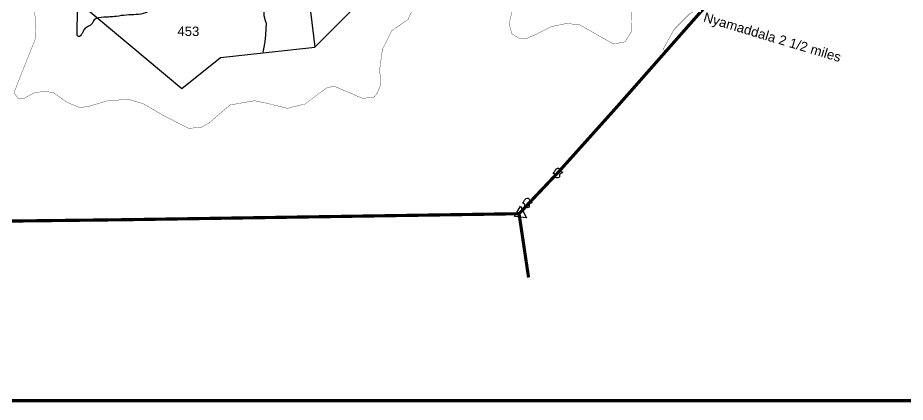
# Model space of a CAD drawing. Header units: feet. Extents: x 771100 to 779038, y 1577893 to 1588127.
# Drawn here: x 773268 to 776065, y 1577893 to 1579103 of the extents above; entities that cross this region are included whole.
import ezdxf
from ezdxf.enums import TextEntityAlignment as Align

# ---------------------------------------------------------------- set-up
doc = ezdxf.new("R2010")
doc.units = ezdxf.units.FT
doc.header["$LTSCALE"] = 15
doc.header["$MEASUREMENT"] = 0
doc.linetypes.add('HIDDEN2', pattern=[0.1875, 0.125, -0.0625])
for name, color, linetype in [('PAPER SIZE', 10, 'Continuous'), ('PLOT', 7, 'Continuous'), ('PLOT NO', 7, 'Continuous'), ('ROADS', 6, 'Continuous'), ('TANKS-STREAM', 4, 'Continuous'), ('VILLAGE STONES', 240, 'Continuous')]:
    doc.layers.add(name, color=color, linetype=linetype)
doc.layers.add('VILLAGE BOUNDRY', color=5, linetype='HIDDEN2', lineweight=100)
doc.styles.get("Standard").update_dxf_attribs({"font": 'arial.ttf'})
doc.linetypes.add('DOTS', pattern='A,1e-06,-3,["●",Standard,S=3,R=0,X=-1.25,Y=-1.25],-3', length=6.000001)

msp = doc.modelspace()

# ---------------------------------------------------------------- linework, layer by layer
at = {"layer": 'PAPER SIZE', "color": 5, "const_width": 10}
msp.add_lwpolyline([(771105.5, 1588121.9), (778863, 1588121.9), (778863, 1577897.6), (771105.5, 1577897.6)], close=True, dxfattribs=at)
at = {"layer": 'PLOT'}
for points in [[(773063.9, 1579966), (773254.6, 1579810.8), (773457, 1579520), (773487.8, 1579462.7), (773468.8, 1579285.7), (773457, 1579154.2), (773785.4, 1578879.9), (773907.4, 1578977.7), (774204.8, 1579010.5), (774460.2, 1579266.5), (774607.8, 1579419.7), (774876.2, 1579650.6), (775036.1, 1579787.8), (775298.8, 1580012.5), (775426.8, 1580121), (775645, 1580210.8), (775808.6, 1580202.8), (776033.1, 1580206.1), (776125.6, 1580189.7), (776156.8, 1580183.5)], [(774162.2, 1579356.9), (774204.8, 1579010.5)]]:
    msp.add_lwpolyline(points, dxfattribs=at)
at = {"layer": 'ROADS', "linetype": 'DOTS', "ltscale": 0.5, "const_width": 1}
for points in [[(774517, 1579140), (774498.6, 1579098.1), (774446.9, 1579062.3), (774417.2, 1579002.1), (774409.1, 1578942.5), (774411.5, 1578890.6), (774400.7, 1578865.1), (774389.5, 1578852.2), (774353.9, 1578849.6), (774325, 1578862.4), (774265.1, 1578887.6), (774240.9, 1578881.8), (774174.2, 1578831.9), (774117.5, 1578818), (774049.4, 1578834.9), (774014, 1578841.9), (773937.1, 1578828.5), (773899.7, 1578796.6), (773871, 1578771.6), (773846.4, 1578758.1), (773806.5, 1578755), (773729.3, 1578794.5), (773663.4, 1578832.6), (773617.8, 1578846.1), (773551.5, 1578842.1), (773491.7, 1578824.2), (773464, 1578820.1), (773423.2, 1578837.1), (773379.6, 1578867.9), (773351, 1578871.3), (773321.7, 1578867.4), (773289.8, 1578850.3), (773268.9, 1578849.9), (773256.5, 1578866.7), (773275.5, 1578916.6), (773322.9, 1579035), (773324.5, 1579097.2), (773305.3, 1579222)], [(775202.6, 1579149.9), (775201.7, 1579058.5), (775182.4, 1579027.4), (775146, 1579020.4), (775039.5, 1579080.8), (774998, 1579085.3), (774949.4, 1579075), (774902.5, 1579051.3), (774871.8, 1579037.6), (774847.9, 1579038.7), (774825.5, 1579052.9), (774817, 1579083.5), (774830.9, 1579147.8)]]:
    msp.add_lwpolyline(points, dxfattribs=at)
at = {"layer": 'ROADS', "linetype": 'HIDDEN2', "ltscale": 10, "const_width": 1}
msp.add_lwpolyline([(775426, 1579136.3), (775386.3, 1579116), (775336.6, 1579066.1), (775303.7, 1579007), (775308.6, 1578986.3)], dxfattribs=at)
at = {"layer": 'TANKS-STREAM'}
msp.add_lwpolyline([(774035, 1579268.7), (774038.1, 1579250.9), (774039.2, 1579228.8), (774040, 1579218.1), (774038.2, 1579202.5), (774036.1, 1579185), (774044.8, 1579147.7), (774044.1, 1579110.4), (774047.9, 1579094.8), (774050.7, 1579086), (774049, 1579049.4), (774047.2, 1579027.4), (774043, 1579005.1), (774041, 1578994.4)], dxfattribs=at)
msp.add_spline([(774812.6, 1580253.1), (774808.7, 1580242.7), (774801.9, 1580231.2), (774795.4, 1580223.5), (774780.8, 1580188.8), (774770.6, 1580165.5), (774762.6, 1580150.3), (774746.6, 1580119.2), (774744.4, 1580107.5), (774738.6, 1580096.6), (774727.8, 1580085.3), (774705.5, 1580058.2), (774684.9, 1580037.9), (774668.7, 1580019.2), (774641.1, 1580002.1), (774616.4, 1579988.2), (774607.1, 1579975.1), (774594.6, 1579944.3), (774578.8, 1579897.7), (774571.1, 1579875.8), (774559.6, 1579863.1), (774553.8, 1579851.1), (774546.5, 1579834.5), (774536.3, 1579813.3), (774525.5, 1579803.1), (774512.9, 1579788.3), (774481.3, 1579765.3), (774460.5, 1579749.5), (774431.5, 1579727.5), (774409.9, 1579707.4), (774383.4, 1579687.1), (774366.9, 1579676.6), (774338.1, 1579657.1), (774329.6, 1579655.1), (774319.3, 1579655.2), (774296.9, 1579660.4), (774284.2, 1579670.1), (774270.4, 1579675.2), (774256.8, 1579667.6), (774253.4, 1579646.3), (774243.6, 1579627.9), (774229.8, 1579606), (774221.8, 1579583), (774212.9, 1579552.2), (774191.9, 1579482.8), (774185.1, 1579452.7), (774171.7, 1579428.6), (774161.1, 1579399.3), (774155.3, 1579385.1), (774148.6, 1579362.1), (774144.4, 1579329), (774133.7, 1579310.9), (774120.3, 1579296.4), (774101, 1579282.1), (774078.5, 1579275.1), (774037.6, 1579269), (774023, 1579269.4), (774004.3, 1579268), (773987.9, 1579257.7), (773973.3, 1579247.5), (773952.9, 1579240.5), (773936.3, 1579232.1), (773924.4, 1579216.4), (773902.2, 1579207.9), (773878.6, 1579199.2), (773844.5, 1579173.5), (773832.2, 1579166.9), (773815.9, 1579152.6), (773817.8, 1579150.6), (773811.5, 1579137.9), (773807.6, 1579128.6), (773798.8, 1579124.5), (773790.6, 1579126.9), (773781.2, 1579131.9), (773779.5, 1579138.6), (773772.2, 1579147.2), (773766.2, 1579158.1), (773759.3, 1579164.8), (773727.8, 1579162.5), (773723, 1579152.9), (773714.1, 1579143.1), (773704.3, 1579135.6), (773693.2, 1579130.7), (773682.4, 1579124.5), (773670.8, 1579118.8), (773611.2, 1579111.5), (773578.1, 1579107.6), (773558.3, 1579105.6), (773539.5, 1579104.5), (773509, 1579096.6), (773499.8, 1579082), (773491.6, 1579076.5), (773484.5, 1579072.4), (773478.2, 1579067.2), (773473.5, 1579058), (773467.9, 1579049.7), (773462.8, 1579044), (773457.2, 1579045.2), (773455.6, 1579055.9), (773455.2, 1579072.8), (773456, 1579093), (773456.8, 1579114.4), (773455.8, 1579127.9), (773458.8, 1579144.2), (773471.2, 1579149.7)], degree=3, dxfattribs=at)
at = {"layer": 'VILLAGE BOUNDRY', "lineweight": -2, "ltscale": 10, "const_width": 10}
for points in [[(776156.8, 1580183.5), (775913.2, 1579805.3), (775740.7, 1579533.9), (775654.2, 1579397), (775631.3, 1579359.2), (775409.2, 1579108.7), (775156.4, 1578822.3), (774971.1, 1578616), (774883.6, 1578523.9), (774848.2, 1578486.2), (773605.5, 1578467.3), (772904, 1578459)], [(774848.2, 1578486.2), (774878.1, 1578285.3)]]:
    msp.add_lwpolyline(points, dxfattribs=at)
at = {"layer": 'VILLAGE STONES'}
msp.add_lwpolyline([(774833.9, 1578477.4), (774852.8, 1578509.8), (774872, 1578473.5), (774833.9, 1578477.4)], dxfattribs=at)
for points in [[(774955.1, 1578613.3), (774960.8, 1578620.3), (774965.9, 1578627.9), (774972.7, 1578629.1), (774978.9, 1578621.3), (774985.5, 1578615.8), (774976.3, 1578610.5), (774975.6, 1578602.4), (774964, 1578599.9), (774961.8, 1578610), (774955.4, 1578613.6)], [(774859.1, 1578519.4), (774864.7, 1578526.4), (774869.9, 1578534), (774876.6, 1578535.2), (774882.9, 1578527.4), (774889.4, 1578521.9), (774880.3, 1578516.6), (774879.6, 1578508.5), (774868, 1578506), (774865.8, 1578516.1), (774859.4, 1578519.7)]]:
    msp.add_spline(points, degree=3, dxfattribs=at)

# ---------------------------------------------------------------- texts
at = {"layer": 'PLOT NO'}
msp.add_text('Nyamaddala 2 1/2 miles', height=30, rotation=343.3698, dxfattribs=at).set_placement((775427, 1579092))
msp.add_text('453', height=29.66, rotation=359.3999, dxfattribs=at).set_placement((773805.9, 1579060.7), align=Align.MIDDLE_CENTER)

doc.saveas('drawing.dxf')
